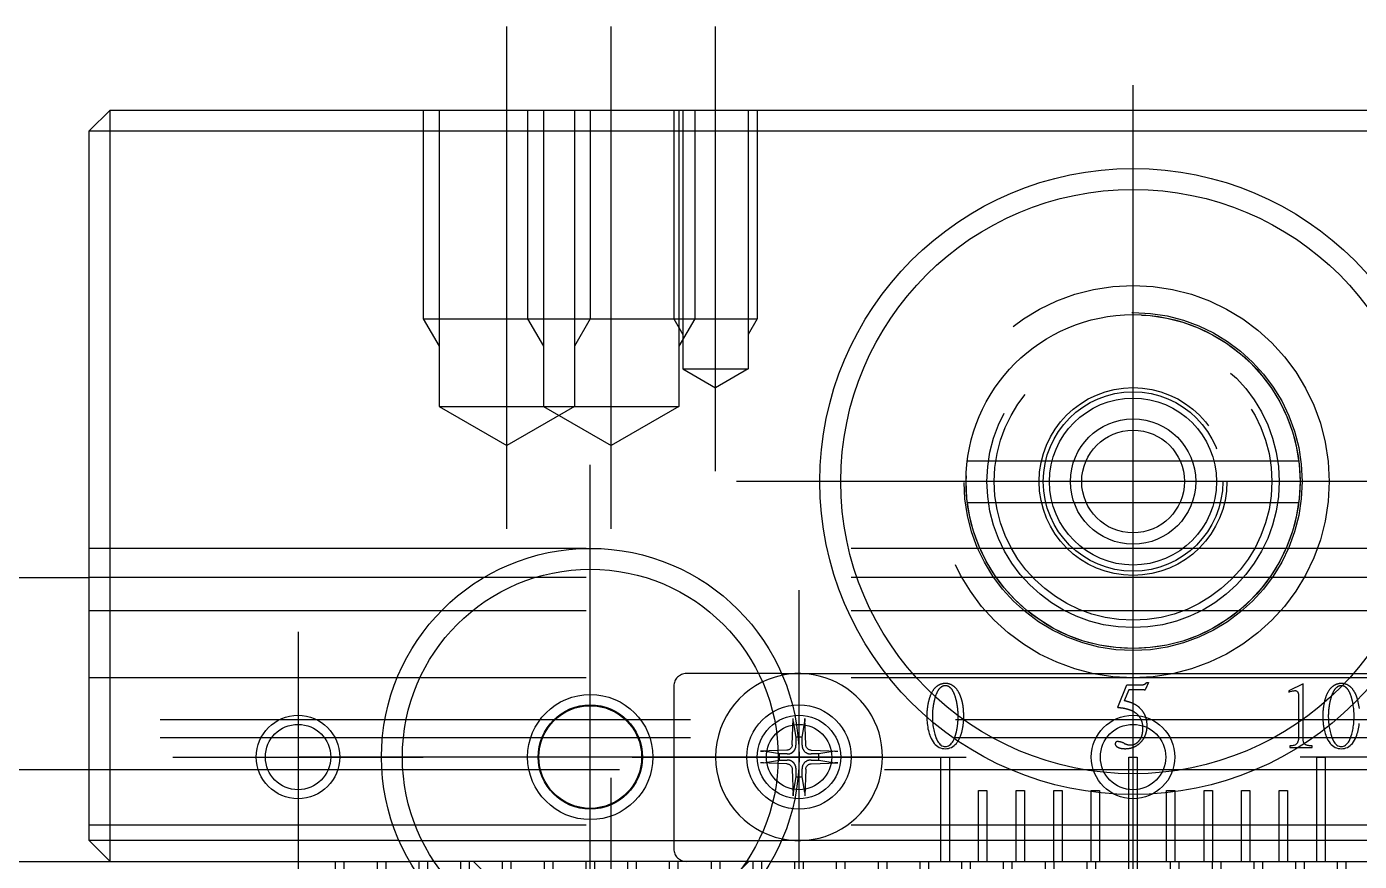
# Model space of a CAD drawing. Extents: x 1 to 398, y 0 to 247.
# Drawn here: x 197.97 to 229.89, y 95.87 to 115.87 of the extents above; entities that cross this region are included whole.
import ezdxf

# ---------------------------------------------------------------- set-up
doc = ezdxf.new("R2010")
doc.units = 0
doc.linetypes.add('CENTER', pattern=[50.8, 31.75, -6.35, 6.35, -6.35])
doc.linetypes.add('DASHED', pattern=[19.05, 12.7, -6.35])
doc.layers.get('0').update_dxf_attribs({"linetype": 'CONTINUOUS'})
doc.layers.add('CENTER', color=1, linetype='CENTER')

msp = doc.modelspace()

# ---------------------------------------------------------------- linework, layer by layer
at = {"color": 7, "linetype": 'CONTINUOUS'}
for p, q in [((199.465, 113.37), (199.965, 113.87)), ((199.965, 113.87), (248.965, 113.87)), ((199.965, 95.87), (199.965, 113.87)), ((199.465, 96.37), (199.465, 113.37)), ((199.465, 113.37), (249.465, 113.37)), ((220.496, 105.47), (228.434, 105.47)), ((220.496, 104.47), (228.434, 104.47)), ((131.345, 102.67), (199.465, 102.67)), ((216.048, 100.37), (218.541, 100.37)), ((216.603, 99.296), (216.603, 99.285)), ((216.628, 98.659), (216.603, 99.296)), ((216.603, 99.285), (216.604, 99.275)), ((216.604, 99.275), (216.604, 99.264)), ((216.542, 98.842), (216.602, 99.224)), ((216.603, 99.23), (216.602, 99.227)), ((216.602, 99.227), (216.602, 99.224)), ((216.604, 99.245), (216.603, 99.241)), ((216.603, 99.241), (216.603, 99.237)), ((216.603, 99.237), (216.603, 99.233)), ((216.603, 99.233), (216.603, 99.23)), ((216.604, 99.264), (216.604, 99.259)), ((216.604, 99.259), (216.604, 99.254)), ((216.604, 99.254), (216.604, 99.245)), ((216.538, 98.657), (216.542, 98.842)), ((216.629, 98.647), (216.628, 98.659)), ((216.631, 98.635), (216.629, 98.647)), ((216.634, 98.623), (216.631, 98.635)), ((228.572, 98.688), (228.568, 98.692)), ((228.577, 98.681), (228.572, 98.688)), ((228.583, 98.675), (228.577, 98.681)), ((228.59, 98.67), (228.583, 98.675)), ((228.598, 98.665), (228.59, 98.67)), ((228.607, 98.66), (228.598, 98.665)), ((228.617, 98.656), (228.607, 98.66)), ((228.626, 98.653), (228.617, 98.656)), ((228.645, 98.648), (228.626, 98.653)), ((228.665, 98.644), (228.645, 98.648)), ((228.686, 98.641), (228.665, 98.644)), ((228.708, 98.639), (228.686, 98.641)), ((228.731, 98.638), (228.708, 98.639)), ((228.753, 98.637), (228.731, 98.638)), ((228.753, 98.597), (228.753, 98.637)), ((216.638, 98.611), (216.634, 98.623)), ((216.644, 98.6), (216.638, 98.611)), ((216.65, 98.589), (216.644, 98.6)), ((216.658, 98.58), (216.65, 98.589)), ((216.666, 98.571), (216.658, 98.58)), ((216.675, 98.563), (216.666, 98.571)), ((216.685, 98.555), (216.675, 98.563)), ((216.695, 98.549), (216.685, 98.555)), ((216.706, 98.543), (216.695, 98.549)), ((216.718, 98.539), (216.706, 98.543)), ((216.73, 98.536), (216.718, 98.539)), ((216.742, 98.534), (216.73, 98.536)), ((216.754, 98.533), (216.742, 98.534)), ((216.937, 98.447), (216.752, 98.443)), ((216.754, 98.533), (217.391, 98.508)), ((217.319, 98.507), (216.937, 98.447)), ((217.319, 98.507), (217.322, 98.507)), ((217.322, 98.507), (217.325, 98.508)), ((217.325, 98.508), (217.328, 98.508)), ((217.328, 98.508), (217.332, 98.508)), ((217.332, 98.508), (217.336, 98.508)), ((217.336, 98.508), (217.34, 98.509)), ((217.34, 98.509), (217.349, 98.509)), ((217.349, 98.509), (217.354, 98.509)), ((217.354, 98.509), (217.359, 98.509)), ((217.359, 98.509), (217.37, 98.509)), ((217.37, 98.509), (217.38, 98.509)), ((217.38, 98.509), (217.391, 98.508)), ((219.865, 95.87), (219.865, 98.37)), ((219.865, 98.37), (220.065, 98.37)), ((220.065, 98.37), (220.065, 95.87)), ((228.418, 98.597), (228.753, 98.597)), ((228.865, 95.87), (228.865, 98.37)), ((228.865, 98.37), (229.065, 98.37)), ((229.065, 98.37), (229.065, 95.87)), ((124.465, 98.07), (199.465, 98.07)), ((216.542, 97.898), (216.538, 98.083)), ((216.628, 98.081), (216.603, 97.444)), ((216.628, 98.081), (216.629, 98.093)), ((216.629, 98.093), (216.631, 98.105)), ((216.631, 98.105), (216.634, 98.117)), ((216.634, 98.117), (216.638, 98.129)), ((216.638, 98.129), (216.644, 98.14)), ((216.644, 98.14), (216.65, 98.151)), ((216.65, 98.151), (216.658, 98.16)), ((216.658, 98.16), (216.666, 98.169)), ((216.666, 98.169), (216.675, 98.177)), ((216.675, 98.177), (216.684, 98.185)), ((216.684, 98.185), (216.695, 98.191)), ((216.695, 98.191), (216.706, 98.197)), ((216.706, 98.197), (216.718, 98.201)), ((216.718, 98.201), (216.73, 98.205)), ((216.73, 98.205), (216.742, 98.207)), ((216.742, 98.207), (216.754, 98.208)), ((216.752, 98.297), (216.937, 98.293)), ((216.754, 98.208), (217.391, 98.232)), ((216.937, 98.293), (217.319, 98.233)), ((217.322, 98.233), (217.319, 98.233)), ((217.325, 98.233), (217.322, 98.233)), ((217.328, 98.232), (217.325, 98.233)), ((217.332, 98.232), (217.328, 98.232)), ((217.336, 98.232), (217.332, 98.232)), ((217.34, 98.232), (217.336, 98.232)), ((217.349, 98.231), (217.34, 98.232)), ((217.354, 98.231), (217.349, 98.231)), ((217.359, 98.231), (217.354, 98.231)), ((217.37, 98.231), (217.359, 98.231)), ((217.38, 98.232), (217.37, 98.231)), ((217.391, 98.232), (217.38, 98.232)), ((216.602, 97.516), (216.542, 97.898)), ((216.602, 97.516), (216.602, 97.513)), ((216.602, 97.513), (216.603, 97.51)), ((216.603, 97.51), (216.603, 97.507)), ((216.603, 97.507), (216.603, 97.504)), ((216.603, 97.504), (216.603, 97.499)), ((216.603, 97.499), (216.604, 97.495)), ((216.604, 97.465), (216.603, 97.455)), ((216.603, 97.455), (216.603, 97.444)), ((216.604, 97.495), (216.604, 97.486)), ((216.604, 97.486), (216.604, 97.481)), ((216.604, 97.481), (216.604, 97.476)), ((216.604, 97.476), (216.604, 97.465)), ((220.765, 95.87), (220.765, 97.57)), ((220.765, 97.57), (220.965, 97.57)), ((220.965, 97.57), (220.965, 95.87)), ((221.665, 95.87), (221.665, 97.57)), ((221.665, 97.57), (221.865, 97.57)), ((221.865, 97.57), (221.865, 95.87)), ((222.565, 95.87), (222.565, 97.57)), ((222.565, 97.57), (222.765, 97.57)), ((222.765, 97.57), (222.765, 95.87)), ((223.465, 95.87), (223.465, 97.537)), ((223.665, 97.513), (223.665, 95.87)), ((224.365, 95.87), (224.365, 97.471)), ((224.565, 97.471), (224.565, 95.87)), ((225.265, 95.87), (225.265, 97.513)), ((225.465, 97.537), (225.465, 95.87)), ((226.165, 95.87), (226.165, 97.57)), ((226.165, 97.57), (226.365, 97.57)), ((226.365, 97.57), (226.365, 95.87)), ((227.065, 95.87), (227.065, 97.57)), ((227.065, 97.57), (227.265, 97.57)), ((227.265, 97.57), (227.265, 95.87)), ((227.965, 95.87), (227.965, 97.57)), ((227.965, 97.57), (228.165, 97.57)), ((228.165, 97.57), (228.165, 95.87)), ((199.965, 95.87), (199.465, 96.37)), ((206.882, 96.37), (199.465, 96.37)), ((232.882, 96.37), (216.048, 96.37)), ((125.465, 95.87), (207.135, 95.87)), ((205.365, 94.37), (205.365, 95.87)), ((205.565, 95.87), (205.565, 94.37)), ((206.365, 94.37), (206.365, 95.87)), ((206.565, 95.87), (206.565, 94.37)), ((215.795, 95.87), (233.135, 95.87)), ((216.365, 94.37), (216.365, 95.87)), ((216.565, 95.87), (216.565, 94.37)), ((217.365, 94.37), (217.365, 95.87)), ((217.565, 95.87), (217.565, 94.37)), ((218.365, 94.37), (218.365, 95.87)), ((218.565, 95.87), (218.565, 94.37)), ((219.365, 93.87), (219.365, 95.87)), ((219.565, 95.87), (219.565, 93.87)), ((220.365, 94.37), (220.365, 95.87)), ((220.565, 95.87), (220.565, 94.37)), ((221.365, 94.37), (221.365, 95.87)), ((221.565, 95.87), (221.565, 94.37)), ((222.365, 94.37), (222.365, 95.87)), ((222.565, 95.87), (222.565, 94.37)), ((223.365, 94.37), (223.365, 95.87)), ((223.565, 95.87), (223.565, 94.37)), ((224.365, 93.37), (224.365, 95.87)), ((224.565, 95.87), (224.565, 93.37)), ((225.365, 94.37), (225.365, 95.87)), ((225.565, 95.87), (225.565, 94.37)), ((226.365, 94.37), (226.365, 95.87)), ((226.565, 95.87), (226.565, 94.37)), ((227.365, 94.37), (227.365, 95.87)), ((227.565, 95.87), (227.565, 94.37)), ((228.365, 94.37), (228.365, 95.87)), ((228.565, 95.87), (228.565, 94.37)), ((229.365, 93.87), (229.365, 95.87)), ((229.565, 95.87), (229.565, 93.87))]:
    msp.add_line(p, q, dxfattribs=at)
at = {"color": 3, "linetype": 'DASHED'}
for p, q in [((207.465, 113.87), (207.465, 108.87)), ((207.844, 113.87), (207.844, 106.77)), ((209.965, 113.87), (209.965, 108.87)), ((210.344, 113.87), (210.344, 106.77)), ((211.086, 113.87), (211.086, 106.77)), ((211.465, 113.87), (211.465, 108.87)), ((213.465, 113.87), (213.465, 108.87)), ((213.586, 113.87), (213.586, 106.77)), ((213.682, 113.87), (213.682, 107.67)), ((213.965, 113.87), (213.965, 108.87)), ((215.249, 113.87), (215.249, 107.67)), ((215.465, 113.87), (215.465, 108.87)), ((207.465, 108.87), (211.465, 108.87)), ((207.465, 108.87), (207.844, 108.214)), ((209.965, 108.87), (213.965, 108.87)), ((209.965, 108.87), (210.344, 108.214)), ((211.465, 108.87), (211.086, 108.214)), ((213.465, 108.87), (213.682, 108.495)), ((213.465, 108.87), (215.465, 108.87)), ((213.965, 108.87), (213.586, 108.214)), ((215.465, 108.87), (215.249, 108.495)), ((213.682, 107.67), (215.249, 107.67)), ((213.682, 107.67), (214.465, 107.218)), ((215.249, 107.67), (214.465, 107.218)), ((207.844, 106.77), (211.086, 106.77)), ((207.844, 106.77), (209.465, 105.834)), ((211.086, 106.77), (209.465, 105.834)), ((210.344, 106.77), (213.586, 106.77)), ((210.344, 106.77), (211.965, 105.834)), ((213.586, 106.77), (211.965, 105.834)), ((249.465, 103.37), (199.465, 103.37)), ((249.465, 102.67), (199.465, 102.67)), ((249.465, 101.87), (199.465, 101.87)), ((249.465, 100.27), (199.465, 100.27)), ((216.048, 100.37), (213.765, 100.37)), ((218.541, 100.37), (230.389, 100.37)), ((213.465, 100.07), (213.465, 96.17)), ((224.101, 99.561), (224.315, 100.101)), ((224.36, 99.98), (224.25, 99.72)), ((224.315, 100.101), (224.688, 100.101)), ((224.731, 99.98), (224.36, 99.98)), ((224.831, 100.158), (224.764, 99.995)), ((224.786, 100.154), (224.831, 100.158)), ((228.541, 100.121), (228.197, 99.956)), ((228.197, 99.956), (228.197, 99.923)), ((228.197, 99.923), (228.232, 99.936)), ((228.232, 99.936), (228.268, 99.948)), ((228.268, 99.948), (228.286, 99.952)), ((228.286, 99.952), (228.305, 99.956)), ((228.305, 99.956), (228.324, 99.959)), ((228.324, 99.959), (228.343, 99.96)), ((228.343, 99.96), (228.354, 99.96)), ((228.354, 99.96), (228.364, 99.958)), ((228.364, 99.958), (228.368, 99.957)), ((228.368, 99.957), (228.373, 99.955)), ((228.373, 99.955), (228.378, 99.954)), ((228.378, 99.954), (228.383, 99.952)), ((228.383, 99.952), (228.387, 99.949)), ((228.387, 99.949), (228.391, 99.946)), ((228.391, 99.946), (228.395, 99.943)), ((228.395, 99.943), (228.399, 99.94)), ((228.399, 99.94), (228.402, 99.936)), ((228.402, 99.936), (228.405, 99.932)), ((228.405, 99.932), (228.411, 99.924)), ((228.411, 99.924), (228.415, 99.915)), ((228.415, 99.915), (228.419, 99.905)), ((228.541, 98.794), (228.541, 100.121)), ((228.419, 99.905), (228.422, 99.895)), ((228.422, 99.895), (228.424, 99.885)), ((228.424, 99.885), (228.425, 99.875)), ((228.425, 99.875), (228.426, 99.865)), ((228.426, 99.865), (228.427, 99.854)), ((228.427, 99.854), (228.427, 99.844)), ((228.427, 99.844), (228.427, 98.833)), ((216.302, 98.659), (216.327, 99.296)), ((216.326, 99.275), (216.327, 99.285)), ((216.326, 99.264), (216.326, 99.275)), ((216.327, 99.285), (216.327, 99.296)), ((124.965, 99.27), (323.965, 99.27)), ((216.326, 99.259), (216.326, 99.264)), ((216.326, 99.254), (216.326, 99.259)), ((216.327, 99.245), (216.326, 99.254)), ((216.327, 99.241), (216.327, 99.245)), ((216.327, 99.237), (216.327, 99.241)), ((216.327, 99.233), (216.327, 99.237)), ((216.327, 99.23), (216.327, 99.233)), ((216.328, 99.227), (216.327, 99.23)), ((216.328, 99.224), (216.328, 99.227)), ((216.328, 99.224), (216.388, 98.842)), ((124.965, 98.837), (323.965, 98.837)), ((216.299, 98.635), (216.296, 98.623)), ((216.302, 98.647), (216.299, 98.635)), ((216.302, 98.659), (216.302, 98.647)), ((216.388, 98.842), (216.392, 98.657)), ((228.237, 98.638), (228.217, 98.637)), ((228.217, 98.637), (228.217, 98.597)), ((228.258, 98.64), (228.237, 98.638)), ((228.278, 98.642), (228.258, 98.64)), ((228.299, 98.646), (228.278, 98.642)), ((228.318, 98.65), (228.299, 98.646)), ((228.336, 98.655), (228.318, 98.65)), ((228.352, 98.662), (228.336, 98.655)), ((228.359, 98.666), (228.352, 98.662)), ((228.366, 98.67), (228.359, 98.666)), ((228.375, 98.677), (228.366, 98.67)), ((228.383, 98.684), (228.375, 98.677)), ((228.39, 98.693), (228.383, 98.684)), ((228.397, 98.702), (228.39, 98.693)), ((228.402, 98.712), (228.397, 98.702)), ((228.407, 98.722), (228.402, 98.712)), ((228.412, 98.732), (228.407, 98.722)), ((228.415, 98.743), (228.412, 98.732)), ((228.418, 98.754), (228.415, 98.743)), ((228.421, 98.765), (228.418, 98.754)), ((228.424, 98.787), (228.421, 98.765)), ((228.426, 98.81), (228.424, 98.787)), ((228.427, 98.833), (228.426, 98.81)), ((228.542, 98.777), (228.541, 98.794)), ((228.543, 98.759), (228.542, 98.777)), ((228.546, 98.742), (228.543, 98.759)), ((228.551, 98.725), (228.546, 98.742)), ((228.554, 98.717), (228.551, 98.725)), ((228.558, 98.709), (228.554, 98.717)), ((228.562, 98.702), (228.558, 98.709)), ((228.568, 98.692), (228.562, 98.702)), ((228.568, 98.693), (228.566, 98.695)), ((216.176, 98.533), (215.539, 98.508)), ((215.539, 98.508), (215.55, 98.509)), ((215.55, 98.509), (215.56, 98.509)), ((215.56, 98.509), (215.571, 98.509)), ((215.571, 98.509), (215.576, 98.509)), ((215.576, 98.509), (215.581, 98.509)), ((215.581, 98.509), (215.59, 98.509)), ((215.59, 98.509), (215.594, 98.508)), ((215.594, 98.508), (215.598, 98.508)), ((215.598, 98.508), (215.602, 98.508)), ((215.602, 98.508), (215.605, 98.508)), ((215.605, 98.508), (215.608, 98.507)), ((215.608, 98.507), (215.611, 98.507)), ((215.993, 98.447), (215.611, 98.507)), ((216.178, 98.443), (215.993, 98.447)), ((216.188, 98.534), (216.176, 98.533)), ((216.2, 98.536), (216.188, 98.534)), ((216.212, 98.539), (216.2, 98.536)), ((216.224, 98.543), (216.212, 98.539)), ((216.235, 98.549), (216.224, 98.543)), ((216.246, 98.555), (216.235, 98.549)), ((216.255, 98.563), (216.246, 98.555)), ((216.264, 98.571), (216.255, 98.563)), ((216.272, 98.58), (216.264, 98.571)), ((216.28, 98.59), (216.272, 98.58)), ((216.286, 98.6), (216.28, 98.59)), ((216.292, 98.612), (216.286, 98.6)), ((216.296, 98.623), (216.292, 98.612)), ((224.365, 97.471), (224.365, 98.37)), ((224.365, 98.37), (224.565, 98.37)), ((224.565, 98.37), (224.565, 97.471)), ((228.217, 98.597), (228.418, 98.597)), ((199.465, 98.07), (249.465, 98.07)), ((215.55, 98.232), (215.539, 98.232)), ((216.176, 98.208), (215.539, 98.232)), ((215.56, 98.231), (215.55, 98.232)), ((215.571, 98.231), (215.56, 98.231)), ((215.576, 98.231), (215.571, 98.231)), ((215.581, 98.231), (215.576, 98.231)), ((215.59, 98.232), (215.581, 98.231)), ((215.594, 98.232), (215.59, 98.232)), ((215.598, 98.232), (215.594, 98.232)), ((215.602, 98.232), (215.598, 98.232)), ((215.605, 98.233), (215.602, 98.232)), ((215.608, 98.233), (215.605, 98.233)), ((215.611, 98.233), (215.608, 98.233)), ((215.611, 98.233), (215.993, 98.293)), ((215.993, 98.293), (216.178, 98.297)), ((216.176, 98.208), (216.188, 98.207)), ((216.188, 98.207), (216.2, 98.205)), ((216.2, 98.205), (216.212, 98.201)), ((216.212, 98.201), (216.224, 98.197)), ((216.224, 98.197), (216.235, 98.191)), ((216.235, 98.191), (216.245, 98.185)), ((216.245, 98.185), (216.255, 98.177)), ((216.255, 98.177), (216.264, 98.169)), ((216.264, 98.169), (216.272, 98.161)), ((216.272, 98.161), (216.28, 98.151)), ((216.28, 98.151), (216.286, 98.14)), ((216.286, 98.14), (216.292, 98.129)), ((216.292, 98.129), (216.296, 98.117)), ((216.296, 98.117), (216.299, 98.105)), ((216.299, 98.105), (216.302, 98.093)), ((216.302, 98.093), (216.302, 98.081)), ((216.302, 98.081), (216.327, 97.444)), ((216.392, 98.083), (216.388, 97.898)), ((216.388, 97.898), (216.328, 97.516)), ((216.326, 97.486), (216.327, 97.495)), ((216.326, 97.481), (216.326, 97.486)), ((216.326, 97.476), (216.326, 97.481)), ((216.326, 97.465), (216.326, 97.476)), ((216.327, 97.455), (216.326, 97.465)), ((216.327, 97.51), (216.328, 97.513)), ((216.327, 97.507), (216.327, 97.51)), ((216.327, 97.504), (216.327, 97.507)), ((216.327, 97.499), (216.327, 97.504)), ((216.327, 97.495), (216.327, 97.499)), ((216.327, 97.444), (216.327, 97.455)), ((216.328, 97.513), (216.328, 97.516)), ((223.465, 97.537), (223.465, 97.57)), ((223.465, 97.57), (223.665, 97.57)), ((223.665, 97.57), (223.665, 97.513)), ((225.265, 97.513), (225.265, 97.57)), ((225.265, 97.57), (225.465, 97.57)), ((225.465, 97.57), (225.465, 97.537)), ((249.465, 96.736), (199.465, 96.736)), ((206.882, 96.37), (216.048, 96.37)), ((215.795, 95.87), (207.135, 95.87)), ((207.365, 95.508), (207.365, 95.87)), ((207.565, 95.87), (207.565, 95.241)), ((208.365, 94.447), (208.365, 95.87)), ((208.565, 95.87), (208.565, 94.37)), ((208.965, 95.57), (208.665, 95.87)), ((209.365, 93.87), (209.365, 95.87)), ((209.565, 95.87), (209.565, 93.87)), ((210.365, 94.37), (210.365, 95.87)), ((210.565, 95.87), (210.565, 94.37)), ((211.365, 94.37), (211.365, 95.87)), ((211.565, 95.87), (211.565, 94.37)), ((212.365, 94.37), (212.365, 95.87)), ((212.565, 95.87), (212.565, 94.37)), ((213.365, 94.37), (213.365, 95.87)), ((213.565, 95.87), (213.565, 94.37)), ((214.365, 94.297), (214.365, 95.87)), ((214.565, 95.87), (214.565, 94.447)), ((215.265, 95.87), (214.965, 95.57)), ((215.365, 95.241), (215.365, 95.87)), ((215.565, 95.87), (215.565, 95.508))]:
    msp.add_line(p, q, dxfattribs=at)
at = {"color": 7, "linetype": 'CONTINUOUS'}
for centre, radius in [((224.465, 104.97), 7.5), ((224.465, 104.97), 7), ((224.465, 104.97), 4), ((211.465, 98.37), 5), ((211.465, 98.37), 4.5), ((204.465, 98.37), 0.783)]:
    msp.add_circle(centre, radius, dxfattribs=at)
at = {"color": 3, "linetype": 'DASHED'}
for centre, radius in [((224.465, 104.97), 4.7), ((224.465, 104.97), 4.05), ((224.465, 104.97), 4), ((224.465, 104.97), 3.5), ((224.465, 104.97), 3.324), ((224.465, 104.97), 2.25), ((224.465, 104.97), 2.15), ((224.465, 104.97), 2), ((224.465, 104.97), 1.5), ((224.465, 104.97), 1.23), ((211.465, 98.37), 1.5), ((211.465, 98.37), 1.5), ((211.465, 98.37), 1.25), ((211.465, 98.37), 1.23), ((211.465, 98.37), 1.23), ((216.465, 98.37), 1.25), ((216.465, 98.37), 1), ((224.465, 98.37), 1), ((216.465, 98.37), 0.783), ((224.465, 98.37), 0.783)]:
    msp.add_circle(centre, radius, dxfattribs=at)
at = {"color": 3, "linetype": 'CONTINUOUS'}
msp.add_circle((204.465, 98.37), 1, dxfattribs=at)
at = {"color": 3, "linetype": 'DASHED'}
for centre, radius, start, end in [((213.765, 100.07), 0.3, 90, 180), ((216.465, 98.37), 2, 101.537, 258.463), ((220.206, 99.606), 0.642, 141.8067, 158.4258), ((219.982, 99.778), 0.359, 116.5466, 141.2478), ((220.491, 99.573), 0.8, 152.3497, 165.2539), ((220.056, 99.802), 0.308, 128.0346, 152.5067), ((219.964, 99.799), 0.332, 89.2937, 115.4267), ((219.968, 99.907), 0.171, 89.8353, 126.5002), ((219.972, 99.798), 0.334, 64.6264, 90.6532), ((219.969, 99.906), 0.173, 53.6842, 90.279), ((219.884, 99.804), 0.305, 27.3429, 52.1158), ((219.956, 99.78), 0.356, 38.658, 63.5476), ((219.469, 99.586), 0.774, 14.2709, 27.586), ((219.743, 99.613), 0.627, 21.378, 38.3895), ((224.688, 100.204), 0.103, 269.9573, 289.456), ((224.681, 100.223), 0.123, 289.8018, 307.0841), ((224.732, 100.054), 0.0733, 269.1351, 281.9708), ((224.742, 100.01), 0.0281, 281.4538, 305.805), ((224.642, 100.273), 0.187, 307.1607, 320.255), ((224.749, 99.999), 0.0151, 307.0574, 344.0647), ((229.69, 99.606), 0.642, 141.8067, 158.4258), ((229.466, 99.778), 0.359, 116.5466, 141.2478), ((229.975, 99.573), 0.8, 152.3497, 165.2539), ((229.54, 99.802), 0.308, 128.0346, 152.5067), ((229.448, 99.799), 0.332, 89.2937, 115.4267), ((229.452, 99.907), 0.171, 89.8353, 126.5002), ((229.456, 99.798), 0.334, 64.6264, 90.6532), ((229.453, 99.906), 0.173, 53.6842, 90.279), ((229.368, 99.804), 0.305, 27.3429, 52.1158), ((229.44, 99.78), 0.356, 38.658, 63.5476), ((228.953, 99.586), 0.774, 14.2709, 27.586), ((229.227, 99.613), 0.627, 21.378, 38.3895), ((220.866, 99.386), 1.338, 166.7882, 173.9019), ((220.658, 99.435), 1.125, 158.7761, 166.7628), ((221.188, 99.357), 1.529, 169.4141, 174.7865), ((221.166, 99.361), 1.507, 163.9788, 169.4048), ((218.765, 99.37), 1.51, 10.2609, 15.6321), ((218.709, 99.36), 1.566, 5.0093, 10.2518), ((219.329, 99.447), 1.073, 13.2882, 21.5696), ((219.089, 99.391), 1.32, 6.0471, 13.2628), ((223.741, 97.583), 2.197, 73.9631, 76.5892), ((224.027, 98.576), 1.163, 70.0124, 74.0248), ((224.245, 99.171), 0.53, 63.3872, 70.1611), ((224.252, 99.158), 0.538, 55.5472, 64.6615), ((224.241, 99.142), 0.558, 46.6126, 55.5054), ((230.35, 99.386), 1.338, 166.7882, 173.9019), ((230.142, 99.435), 1.125, 158.7761, 166.7628), ((230.672, 99.357), 1.529, 169.4141, 174.7865), ((230.65, 99.361), 1.507, 163.9788, 169.4048), ((228.249, 99.37), 1.51, 10.0799, 15.6321), ((228.193, 99.36), 1.566, 10.1066, 10.2518), ((228.813, 99.447), 1.073, 16.0372, 21.5696), ((221.162, 99.354), 1.637, 173.8928, 180.1276), ((221.204, 99.347), 1.678, 179.881, 180.7226), ((221.251, 99.351), 1.593, 174.795, 180.0242), ((221.396, 99.349), 1.738, 179.9442, 184.6495), ((218.611, 99.352), 1.665, 359.9697, 5.0017), ((218.485, 99.349), 1.791, 355.1774, 0.0578), ((218.736, 99.354), 1.674, 359.8807, 6.0387), ((218.721, 99.347), 1.69, 353.9893, 0.1283), ((224.146, 99.545), 0.0479, 160.8609, 169.2763), ((224.108, 99.552), 0.0092, 167.2044, 192.7956), ((224.101, 99.55), 0.00178, 193.6323, 272.6279), ((224.078, 98.528), 1.021, 80.4715, 88.6731), ((224.118, 98.769), 0.776, 70.6148, 80.4628), ((224.165, 98.905), 0.633, 59.2808, 70.5721), ((224.258, 99.053), 0.458, 39.8178, 59.7095), ((224.303, 99.096), 0.395, 17.3246, 39.2769), ((224.197, 99.097), 0.62, 38.2978, 46.5808), ((224.256, 99.148), 0.543, 24.2446, 37.8899), ((224.231, 99.138), 0.57, 10.8892, 24.1023), ((230.656, 99.354), 1.646, 173.9099, 180.1105), ((230.688, 99.347), 1.678, 179.881, 186.0309), ((230.735, 99.351), 1.593, 174.795, 180.0242), ((230.88, 99.349), 1.738, 179.9442, 184.9832), ((218.869, 99.301), 1.404, 344.0998, 349.8418), ((218.711, 99.33), 1.564, 349.8375, 355.1847), ((219.334, 99.25), 1.067, 338.4257, 346.7665), ((219.086, 99.308), 1.322, 346.768, 354.0003), ((224.189, 99.065), 0.514, 358.4839, 16.8828), ((224.051, 99.06), 0.651, 348.3503, 359.2247), ((224.256, 99.098), 0.544, 331.19, 345.6305), ((224.163, 99.12), 0.639, 345.7632, 358.7145), ((224.108, 99.116), 0.694, 359.2215, 10.7983), ((230.345, 99.311), 1.334, 186.0315, 192.2248), ((230.682, 99.332), 1.539, 184.9857, 187.9239), ((216.465, 98.37), 0.479, 92.7431, 99.3043), ((216.17, 98.653), 0.222, 350.4292, 355.7575), ((216.18, 98.652), 0.212, 355.7311, 1.3135), ((219.519, 99.094), 0.722, 337.027, 345.7722), ((219.754, 99.082), 0.615, 327.4443, 338.56), ((224.111, 98.685), 0.0728, 156.281, 181.8872), ((224.113, 98.682), 0.0745, 179.7689, 184.4732), ((224.074, 98.679), 0.0361, 184.316, 191.9442), ((224.054, 98.674), 0.015, 191.5786, 205.2913), ((224.149, 98.711), 0.117, 201.5057, 219.093), ((224.081, 98.697), 0.0408, 117.1293, 154.954), ((224.158, 98.719), 0.13, 219.3474, 234.6593), ((224.091, 98.673), 0.066, 88.0277, 115.4071), ((224.091, 98.482), 0.257, 79.2315, 89.6241), ((224.065, 98.342), 0.4, 71.5675, 79.3119), ((223.997, 98.133), 0.62, 65.85, 71.6275), ((224.536, 99.335), 0.698, 245.8334, 250.8777), ((224.437, 99.048), 0.394, 250.7805, 258.1713), ((224.399, 98.866), 0.208, 257.9993, 269.3203), ((224.393, 98.953), 0.295, 270.7211, 285.4421), ((224.302, 99.05), 0.477, 284.1459, 300.5209), ((224.399, 98.927), 0.269, 285.6366, 301.3182), ((224.38, 98.956), 0.303, 301.5113, 315.9675), ((224.292, 99.063), 0.493, 300.7739, 316.7817), ((224.356, 98.973), 0.332, 316.8732, 333.9198), ((224.246, 99.106), 0.556, 316.7918, 331.0148), ((224.265, 99.016), 0.433, 334.0754, 348.3685), ((216.465, 98.37), 0.479, 170.6957, 189.3043), ((216.183, 98.656), 0.213, 268.6874, 274.268), ((216.182, 98.665), 0.222, 274.2424, 279.5709), ((216.183, 98.659), 0.216, 279.5456, 284.9391), ((216.186, 98.649), 0.206, 284.9953, 290.6145), ((216.183, 98.657), 0.214, 290.572, 296.2994), ((216.189, 98.645), 0.201, 296.2694, 302.6116), ((216.184, 98.652), 0.209, 302.6454, 308.7756), ((216.189, 98.647), 0.202, 308.7204, 314.9342), ((216.188, 98.646), 0.202, 315.0678, 321.2775), ((216.183, 98.651), 0.209, 321.2249, 327.3542), ((216.19, 98.646), 0.201, 327.3884, 333.7306), ((216.178, 98.652), 0.214, 333.7006, 339.428), ((216.186, 98.649), 0.206, 339.386, 345.0043), ((216.176, 98.652), 0.216, 345.0596, 350.4557), ((224.205, 98.795), 0.218, 236.1652, 258.5243), ((224.268, 99.091), 0.521, 258.2451, 270.7659), ((224.278, 99.151), 0.581, 269.6263, 283.9812), ((216.183, 98.085), 0.212, 85.7311, 91.3135), ((216.182, 98.075), 0.222, 80.4292, 85.7575), ((216.183, 98.082), 0.216, 75.0596, 80.4557), ((216.186, 98.091), 0.206, 69.386, 75.0043), ((216.183, 98.083), 0.214, 63.7006, 69.428), ((216.189, 98.095), 0.201, 57.3884, 63.7306), ((216.184, 98.088), 0.209, 51.2249, 57.3542), ((216.189, 98.093), 0.202, 45.0678, 51.2775), ((216.188, 98.094), 0.202, 38.7204, 44.9342), ((216.183, 98.089), 0.209, 32.6454, 38.7756), ((216.19, 98.094), 0.201, 26.2694, 32.6116), ((216.178, 98.088), 0.214, 20.572, 26.2994), ((216.186, 98.091), 0.206, 14.9953, 20.6145), ((216.176, 98.088), 0.216, 9.5456, 14.9391), ((216.17, 98.087), 0.222, 4.2424, 9.5709), ((216.18, 98.088), 0.213, 358.6874, 4.268), ((216.465, 98.37), 0.479, 260.6957, 267.2569), ((213.765, 96.17), 0.3, 180, 270)]:
    msp.add_arc(centre, radius, start, end, dxfattribs=at)
at = {"color": 7, "linetype": 'CONTINUOUS'}
for centre, radius, start, end in [((216.465, 98.37), 2, 258.463, 101.537), ((228.193, 99.36), 1.566, 5.0093, 10.0773), ((228.813, 99.447), 1.073, 13.2882, 16.0372), ((228.573, 99.391), 1.32, 6.0471, 13.2628), ((221.204, 99.347), 1.678, 180.7226, 186.0309), ((228.095, 99.352), 1.665, 359.9697, 5.0017), ((227.969, 99.349), 1.791, 355.1774, 0.0578), ((220.861, 99.311), 1.334, 186.0315, 193.2001), ((220.627, 99.256), 1.093, 193.2098, 201.3991), ((221.396, 99.349), 1.738, 184.6495, 184.9832), ((221.198, 99.332), 1.539, 184.9857, 190.449), ((221.057, 99.306), 1.395, 190.4551, 196.2875), ((230.345, 99.311), 1.334, 192.2248, 193.2001), ((230.111, 99.256), 1.093, 193.2098, 201.3991), ((230.682, 99.332), 1.539, 187.9239, 190.449), ((230.541, 99.306), 1.395, 190.4551, 196.2875), ((228.353, 99.301), 1.404, 344.0998, 349.8418), ((228.195, 99.33), 1.564, 349.8375, 355.1847), ((228.818, 99.25), 1.067, 338.4257, 346.7665), ((228.57, 99.308), 1.322, 346.768, 354.0003), ((216.465, 98.37), 0.479, 80.6957, 92.7431), ((216.75, 98.652), 0.213, 178.6874, 184.268), ((216.76, 98.653), 0.222, 184.2424, 189.5709), ((220.184, 99.083), 0.617, 201.4624, 218.6555), ((219.979, 98.921), 0.356, 218.8739, 243.7271), ((220.408, 99.094), 0.713, 194.5816, 208.6061), ((220.04, 98.89), 0.293, 208.0577, 233.3426), ((219.967, 98.8), 0.177, 234.7577, 270.348), ((219.969, 98.801), 0.178, 269.5975, 305.2384), ((219.898, 98.889), 0.291, 306.7157, 332.2786), ((219.957, 98.921), 0.356, 296.2729, 321.1261), ((219.519, 99.094), 0.722, 331.8651, 337.027), ((219.754, 99.082), 0.615, 321.322, 327.4443), ((229.668, 99.083), 0.617, 201.4624, 218.6555), ((229.463, 98.921), 0.356, 218.8739, 243.7271), ((229.892, 99.094), 0.713, 194.5816, 208.6061), ((229.524, 98.89), 0.293, 208.0577, 233.3426), ((229.451, 98.8), 0.177, 234.7577, 270.348), ((229.453, 98.801), 0.178, 269.5975, 305.2384), ((229.382, 98.889), 0.291, 306.7157, 332.2786), ((229.441, 98.921), 0.356, 296.2729, 321.1261), ((229.003, 99.094), 0.722, 331.8651, 345.7722), ((229.238, 99.082), 0.615, 321.322, 338.56), ((216.754, 98.652), 0.216, 189.5456, 194.9391), ((216.744, 98.649), 0.206, 194.9953, 200.6145), ((216.752, 98.652), 0.214, 200.572, 206.2994), ((216.74, 98.646), 0.201, 206.2694, 212.6116), ((216.747, 98.651), 0.209, 212.6454, 218.7756), ((216.742, 98.646), 0.202, 218.7204, 224.9342), ((216.741, 98.647), 0.202, 225.0678, 231.2775), ((216.746, 98.652), 0.209, 231.2249, 237.3542), ((216.741, 98.645), 0.201, 237.3884, 243.7306), ((216.747, 98.657), 0.214, 243.7006, 249.428), ((216.744, 98.649), 0.206, 249.386, 255.0043), ((216.747, 98.659), 0.216, 255.0596, 260.4557), ((216.748, 98.665), 0.222, 260.4292, 265.7575), ((216.747, 98.655), 0.212, 265.7311, 271.3135), ((216.465, 98.37), 0.479, 350.6957, 9.3043), ((219.964, 98.906), 0.336, 244.7936, 270.6548), ((219.972, 98.904), 0.334, 269.2919, 295.2597), ((229.448, 98.906), 0.336, 244.7936, 270.6548), ((229.456, 98.904), 0.334, 269.2919, 295.2597), ((216.76, 98.087), 0.222, 170.4292, 175.7575), ((216.75, 98.088), 0.212, 175.7311, 181.3135), ((216.754, 98.088), 0.216, 165.0596, 170.4557), ((216.744, 98.091), 0.206, 159.386, 165.0043), ((216.752, 98.088), 0.214, 153.7006, 159.428), ((216.74, 98.094), 0.201, 147.3884, 153.7306), ((216.747, 98.089), 0.209, 141.2249, 147.3542), ((216.742, 98.094), 0.202, 135.0678, 141.2775), ((216.741, 98.094), 0.202, 128.7204, 134.9342), ((216.746, 98.088), 0.209, 122.6454, 128.7756), ((216.741, 98.095), 0.201, 116.2694, 122.6116), ((216.747, 98.083), 0.214, 110.572, 116.2994), ((216.744, 98.091), 0.206, 104.9953, 110.6145), ((216.747, 98.081), 0.216, 99.5456, 104.9391), ((216.748, 98.075), 0.222, 94.2424, 99.5709), ((216.747, 98.085), 0.213, 88.6874, 94.268), ((216.465, 98.37), 0.479, 267.2569, 279.3043)]:
    msp.add_arc(centre, radius, start, end, dxfattribs=at)
at = {"layer": 'CENTER', "color": 1, "linetype": 'CENTER'}
for p, q in [((209.465, 103.834), (209.465, 115.87)), ((211.965, 103.834), (211.965, 115.87)), ((214.465, 105.218), (214.465, 115.87)), ((224.465, 85.37), (224.465, 114.47)), ((211.465, 91.37), (211.465, 105.37)), ((233.965, 104.97), (214.965, 104.97)), ((216.465, 94.37), (216.465, 102.37)), ((204.465, 101.37), (204.465, 95.37)), ((201.465, 98.37), (207.465, 98.37)), ((218.465, 98.37), (204.465, 98.37)), ((212.465, 98.37), (220.465, 98.37)), ((236.465, 98.37), (228.465, 98.37)), ((211.965, 83.87), (211.965, 97.87))]:
    msp.add_line(p, q, dxfattribs=at)

doc.saveas('drawing.dxf')
